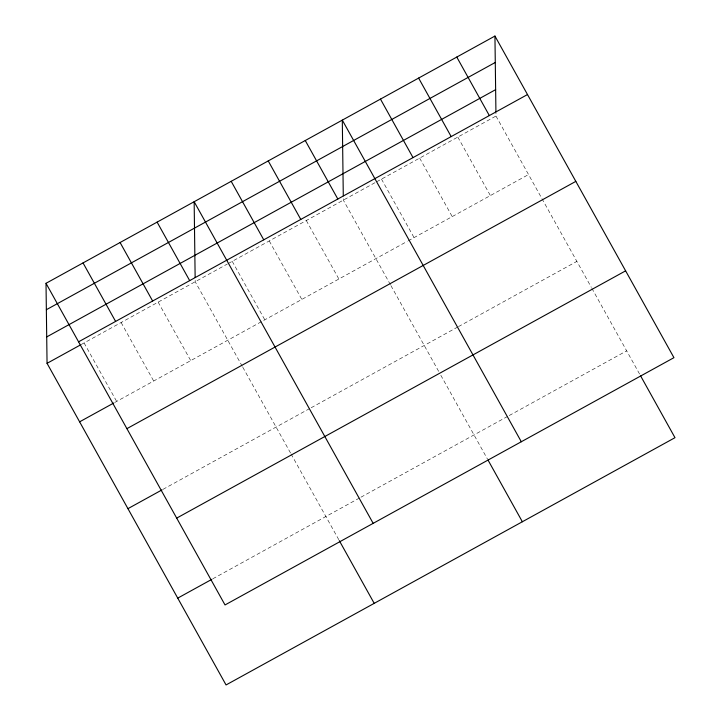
<?xml version="1.0" encoding="UTF-8"?>
<svg xmlns="http://www.w3.org/2000/svg" width="721" height="721" viewBox="0 0 721 721"><rect width="100%" height="100%" fill="white"/><g stroke="black" fill="none" stroke-linecap="round" stroke-linejoin="round"><path stroke-width="0.54" stroke-dasharray="3.6 2.7" d="M81.167 344.539L227.358 264.012M228.332 263.48L375.632 182.341M376.614 181.809L495.976 116.054L495.922 111.656M114.702 402.498L407.212 241.382M408.194 240.841L528.538 174.554M163.027 489.334L310.201 408.266M311.175 407.735L457.502 327.136M458.475 326.595L576.872 261.39M212.821 578.792L359.995 497.733M360.969 497.193L508.269 416.062M509.251 415.521L626.666 350.848M495.976 116.054L591.328 287.364M591.86 288.319L640.086 374.965M457.817 137.08L490.379 195.571M419.658 158.097L452.22 216.597M381.499 179.114L414.061 237.615M390.403 284.678L343.34 200.132L343.286 195.733M390.944 285.642L438.692 371.432M440.828 375.28L487.45 459.043M306.308 220.527L338.87 279.027M269.266 240.931L301.829 299.431M232.234 261.326L264.796 319.827M242.256 366.277L195.202 281.731L195.139 277.333M242.797 367.241L290.545 453.031M291.077 453.996L338.771 539.678M158.16 302.126L190.723 360.626M121.128 322.53L153.681 381.03M84.087 342.926L116.649 401.426"/><path stroke-width="1.08" d="M46.009 283.317L494.939 36.05L673.946 357.67L225.024 604.946L46.009 283.317L47.054 363.33L226.061 684.95L674.991 437.683L640.627 375.929M46.351 309.724L495.282 62.457M46.703 336.923L495.633 89.656M78.571 341.817L527.493 94.55M47.054 363.33L80.193 345.08M79.607 421.83L113.729 403.039M126.896 428.653L575.827 181.377M127.941 508.656L162.054 489.865M176.69 518.111L625.621 270.844M177.736 598.124L211.848 579.333M456.781 57.067L489.334 115.567M418.622 78.084L451.175 136.584M380.463 99.101L413.016 157.602M521.31 441.748L342.304 120.119L343.286 195.733M487.991 460.007L522.355 521.752M305.262 140.523L337.825 199.023M268.23 160.918L300.783 219.418M231.189 181.322L263.751 239.823M373.163 523.347L194.156 201.718L195.139 277.333M339.303 540.642L374.208 603.351M157.115 222.122L189.677 280.622M120.083 242.517L152.645 301.017M83.041 262.922L115.603 321.422M494.939 36.05L495.922 111.656"/></g></svg>
